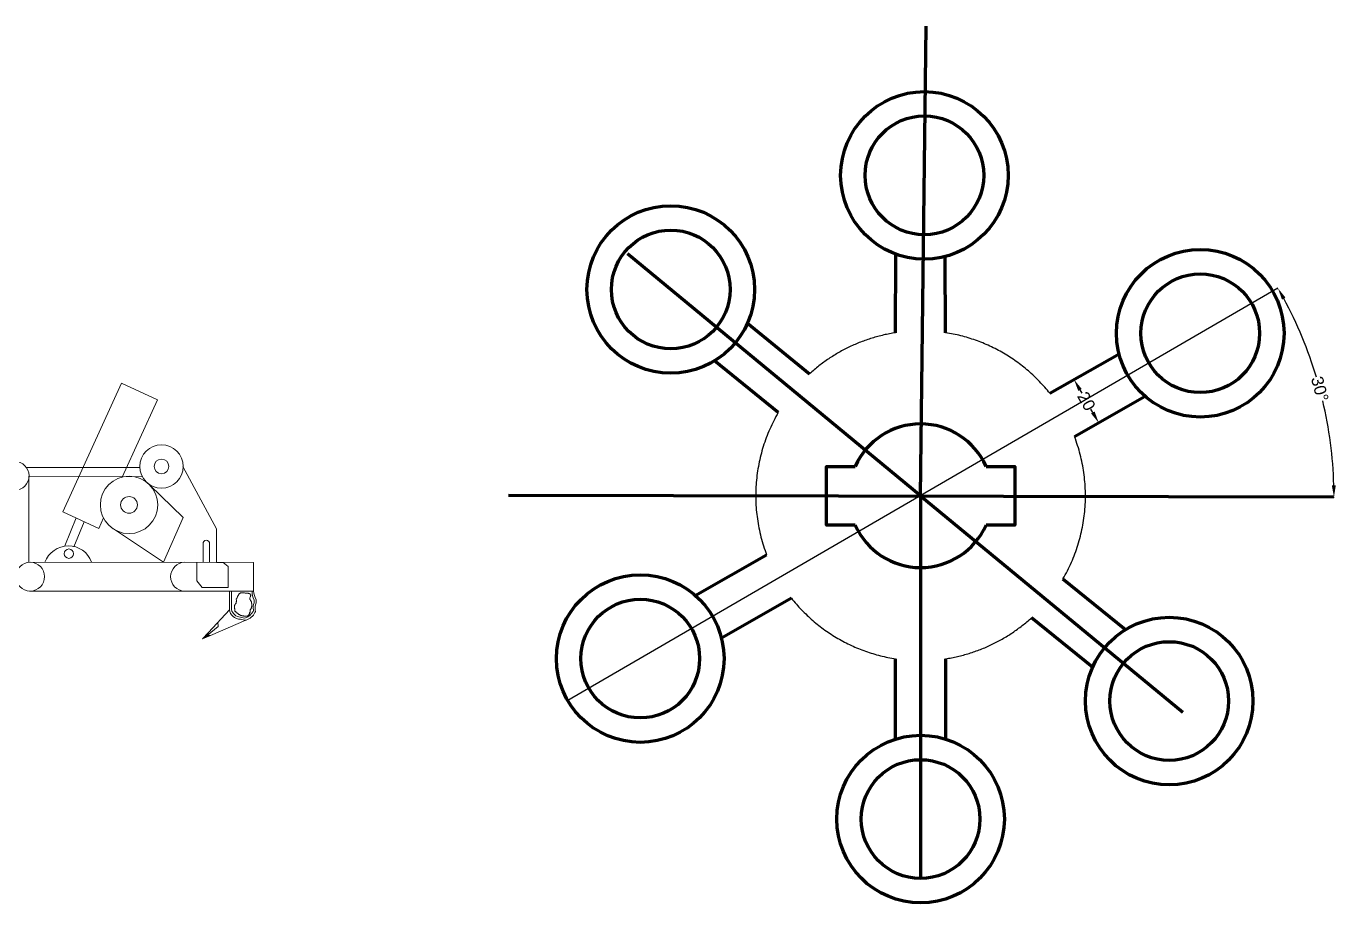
# Model space of a CAD drawing. Header units: millimetres. Extents: x -2088 to 6098, y -449 to 2483.
# Drawn here: x 3361 to 6098, y 652 to 2483 of the extents above; entities that cross this region are included whole.
import ezdxf

# ---------------------------------------------------------------- set-up
doc = ezdxf.new("R2010")
doc.units = ezdxf.units.MM
doc.header["$LTSCALE"] = 20000
doc.header["$MEASUREMENT"] = 0
doc.linetypes.add('CENTER', pattern=[2, 1.25, -0.25, 0.25, -0.25])
doc.linetypes.add('HIDDEN', pattern=[0.375, 0.25, -0.125])
doc.styles.get("Standard").update_dxf_attribs({"font": 'arial.ttf'})
doc.dimstyles.get("Standard").update_dxf_attribs({"dimtxt": 25, "dimasz": 25, "dimexe": 0.18, "dimexo": 1, "dimgap": 1, "dimtad": 0, "dimtoh": 1, "dimdec": 3, "dimdsep": 46, "dimtxsty": 'Standard', "dimcen": 0.09, "dimadec": 0, "dimazin": 0, "dimtfac": 1, "dimtdec": 3, "dimtofl": 0, "dimtmove": 0, "dimatfit": 3, "dimfxl": 1, "dimtolj": 1, "dimtzin": 0, "dimarcsym": 0})

# ---------------------------------------------------------------- blocks, each defined once
blk = doc.blocks.new('*D33')
at = {"color": 0, "linetype": 'ByBlock', "lineweight": -2, "transparency": 16777216}
for p, q in [((5975.3, 1934.7), (5977.5, 1936)), ((6094.3, 1499.1), (6094.7, 1499.1))]:
    blk.add_line(p, q, dxfattribs=at)
for start, end in [(16.7054, 28.4925), (1.5438, 13.3309)]:
    blk.add_arc((5228, 1500.7), 866.5, start, end, dxfattribs=at)
at = {"color": 0, "linetype": 'ByBlock', "lineweight": 211, "transparency": 16777216}
for points in [[(5985.9, 1912), (5993.2, 1916.1), (5977.3, 1935.9)], [(6098.4, 1524.1), (6090, 1524), (6094.5, 1499.1)]]:
    blk.add_solid(points, dxfattribs=at)
at = {"layer": 'Defpoints', "color": 0, "linetype": 'ByBlock', "lineweight": 211, "transparency": 16777216}
for p in [(5974.4, 1934.2), (6081.4, 1650.8), (4369.2, 1502.4), (5230.5, 1502.2), (6093.3, 1499.1)]:
    blk.add_point(p, dxfattribs=at)
at = {"color": 0, "linetype": 'ByBlock', "lineweight": 211, "transparency": 16777216, "insert": (6064.9, 1725.3), "char_height": 25, "attachment_point": 5, "rotation": 285.0182}
blk.add_mtext('\\A1;30°', dxfattribs=at)
blk = doc.blocks.new('*D34')
at = {"color": 0, "linetype": 'ByBlock', "lineweight": -2, "transparency": 16777216}
for p, q in [((5590.1, 1767.1), (5551.1, 1744.9)), ((5563.6, 1723.3), (5567.6, 1716.2)), ((5590.5, 1676), (5586.5, 1683.1)), ((5641.8, 1676.4), (5602.8, 1654.2))]:
    blk.add_line(p, q, dxfattribs=at)
at = {"color": 0, "linetype": 'ByBlock', "lineweight": 211, "transparency": 16777216}
for points in [[(5567.2, 1725.4), (5560, 1721.2), (5551.2, 1745)], [(5594.2, 1678.1), (5586.9, 1674), (5602.9, 1654.3)]]:
    blk.add_solid(points, dxfattribs=at)
at = {"layer": 'Defpoints', "color": 0, "linetype": 'ByBlock', "lineweight": 211, "transparency": 16777216}
for p in [(5590.9, 1767.6), (5642.6, 1676.9), (5602.9, 1654.3)]:
    blk.add_point(p, dxfattribs=at)
at = {"color": 0, "linetype": 'ByBlock', "lineweight": 211, "transparency": 16777216, "insert": (5577.1, 1699.7), "char_height": 25, "attachment_point": 5, "rotation": 299.6753}
blk.add_mtext('\\A1;20', dxfattribs=at)

msp = doc.modelspace()

# ---------------------------------------------------------------- hatches: boundary and pattern name
at = {"linetype": 'ByBlock', "lineweight": 0, "true_color": 0xffffff}
h = msp.add_hatch(color=7, dxfattribs=at)
h.dxf.hatch_style = 1
h.paths.add_polyline_path([(3729.5919, 1203.1606), (3745.9268, 1210.2676), (3739.5143, 1210.2676), (3741.8399, 1216.368)])

# ---------------------------------------------------------------- linework, layer by layer
at = {"color": 7, "linetype": 'ByBlock', "lineweight": 211, "true_color": 0xffffff}
for p, q in [((5230.4609, 1502.1541), (5242.0955, 2483.2807)), ((5230.4609, 1502.1541), (4617.8686, 2007.7136)), ((5178.2534, 1842.8046), (5178.4867, 2007.1617)), ((5282.6684, 1842.8046), (5282.0443, 2002.1175)), ((6093.2991, 1499.0643), (4369.191, 1502.3529)), ((5230.4609, 1502.1541), (5778.7842, 1049.6344)), ((5230.4609, 1502.1541), (5230.4609, 706.5392))]:
    msp.add_line(p, q, dxfattribs=at)
at = {"color": 7, "linetype": 'HIDDEN', "true_color": 0xffffff}
msp.add_line((5977.4677, 1935.9737), (4493.1645, 1073.9737), dxfattribs=at)
at = {"color": 3, "linetype": 'ByBlock', "lineweight": 0}
for p, q in [((3361.2838, 1560.9905), (3598.4421, 1561.3084)), ((3688.5592, 1563.0669), (3758.786, 1433.0148)), ((3366.6007, 1543.2806), (3366.5469, 1363.1559)), ((3366.6007, 1543.2806), (3604.0386, 1541.4461)), ((3619.149, 1524.4454), (3689.3479, 1456.6606)), ((3441.3921, 1397.4592), (3465.3476, 1455.7972)), ((3689.3479, 1456.6606), (3648.1755, 1363.05)), ((3482.2195, 1447.9821), (3460.7715, 1395.246)), ((3648.1755, 1363.05), (3539.1255, 1435.6353)), ((3758.786, 1433.0148), (3758.8025, 1362.9329)), ((3730.6231, 1404.38), (3732.4255, 1406.7957)), ((3730.6231, 1404.38), (3730.6231, 1363.0557)), ((3744.2677, 1404.38), (3742.3389, 1406.8457)), ((3744.2677, 1362.846), (3744.2677, 1404.38)), ((3369.2309, 1363.1863), (3836.3404, 1362.9363)), ((3717.8253, 1363.2039), (3717.8253, 1324.6631)), ((3758.8025, 1362.9838), (3772.7413, 1362.9444)), ((3772.7413, 1362.9444), (3783.4149, 1353.9937)), ((3783.4149, 1310.1648), (3783.4149, 1353.9937)), ((3836.3404, 1303.0506), (3836.3404, 1362.9363)), ((3717.8253, 1324.6631), (3728.5481, 1310.1648)), ((3367.5884, 1303.0576), (3836.3404, 1303.0506)), ((3728.5481, 1310.1648), (3783.4149, 1310.1648)), ((3785.7802, 1302.88), (3785.7382, 1264.3383)), ((3789.8299, 1303.1691), (3789.8206, 1264.402)), ((3800.5392, 1286.8348), (3799.665, 1285.8781)), ((3800.8914, 1287.4716), (3800.5392, 1286.8348)), ((3801.8745, 1289.1386), (3800.8914, 1287.4716)), ((3801.9835, 1289.8489), (3801.8745, 1289.1386)), ((3802.5791, 1290.4121), (3801.9643, 1289.9609)), ((3801.9643, 1289.9609), (3801.9835, 1289.8489)), ((3803.0019, 1291.9831), (3802.5376, 1291.3272)), ((3802.5376, 1291.3272), (3802.5791, 1290.4121)), ((3803.3189, 1292.1527), (3803.0019, 1291.9831)), ((3803.3733, 1292.5079), (3803.3189, 1292.1527)), ((3803.5591, 1292.7703), (3803.3733, 1292.5079)), ((3803.5752, 1293.3494), (3803.5399, 1292.8823)), ((3803.5399, 1292.8823), (3803.5591, 1292.7703)), ((3803.9466, 1293.8741), (3803.5752, 1293.3494)), ((3804.6351, 1294.5685), (3803.9466, 1293.8741)), ((3804.8016, 1294.9429), (3804.6351, 1294.5685)), ((3804.8753, 1295.1861), (3804.8016, 1294.9429)), ((3805.5445, 1295.9924), (3804.8753, 1295.1861)), ((3805.6374, 1296.1236), (3805.5445, 1295.9924)), ((3805.7111, 1296.3668), (3805.6374, 1296.1236)), ((3806.2299, 1297.3779), (3805.7111, 1296.3668)), ((3806.7518, 1297.6979), (3806.2299, 1297.3779)), ((3806.9375, 1297.9603), (3806.7518, 1297.6979)), ((3807.3857, 1298.0371), (3806.9375, 1297.9603)), ((3808.055, 1298.8435), (3807.3857, 1298.0371)), ((3809.1372, 1299.2595), (3808.055, 1298.8435)), ((3810.1458, 1299.4324), (3809.1372, 1299.2595)), ((3810.8181, 1299.5477), (3810.1458, 1299.4324)), ((3812.0892, 1299.535), (3810.8181, 1299.5477)), ((3816.1104, 1298.9563), (3812.0892, 1299.535)), ((3817.3622, 1299.0556), (3816.1104, 1298.9563)), ((3818.3739, 1298.5374), (3817.3622, 1299.0556)), ((3819.0847, 1298.4287), (3818.3739, 1298.5374)), ((3819.8883, 1298.4512), (3819.0847, 1298.4287)), ((3820.6727, 1298.5857), (3819.8883, 1298.4512)), ((3821.4571, 1298.7201), (3820.6727, 1298.5857)), ((3822.1871, 1298.4994), (3821.4571, 1298.7201)), ((3823.1412, 1298.3172), (3822.1871, 1298.4994)), ((3824.8796, 1298.2694), (3823.1412, 1298.3172)), ((3825.8337, 1298.0871), (3824.8796, 1298.2694)), ((3826.6757, 1297.8856), (3825.8337, 1298.0871)), ((3826.9382, 1297.7001), (3826.6757, 1297.8856)), ((3827.9307, 1297.2938), (3826.9382, 1297.7001)), ((3828.699, 1296.8492), (3827.9307, 1297.2938)), ((3827.9307, 1297.2938), (3827.9307, 1297.2938)), ((3828.0449, 1288.5527), (3828.2114, 1288.9271)), ((3828.1024, 1288.2168), (3828.0449, 1288.5527)), ((3828.2752, 1287.209), (3828.1024, 1288.2168)), ((3828.2114, 1288.9271), (3828.8422, 1289.9574)), ((3828.5569, 1286.9114), (3828.2752, 1287.209)), ((3828.6337, 1286.4635), (3828.5569, 1286.9114)), ((3828.6019, 1296.9008), (3828.5871, 1296.9053)), ((3828.644, 1296.901), (3828.6019, 1296.9008)), ((3828.6668, 1296.8909), (3828.644, 1296.901)), ((3828.6907, 1296.8739), (3828.6668, 1296.8909)), ((3828.7772, 1296.8607), (3828.6907, 1296.8739)), ((3828.784, 1296.8619), (3828.7772, 1296.8607)), ((3828.8591, 1296.8747), (3828.784, 1296.8619)), ((3828.8422, 1289.9574), (3828.9896, 1290.4438)), ((3828.8863, 1296.8794), (3828.8591, 1296.8747)), ((3828.9171, 1296.8636), (3828.8863, 1296.8794)), ((3828.9547, 1296.849), (3828.9171, 1296.8636)), ((3828.9855, 1296.8333), (3828.9547, 1296.849)), ((3828.9547, 1296.849), (3828.9547, 1296.849)), ((3829.0015, 1296.822), (3828.9855, 1296.8333)), ((3828.9896, 1290.4438), (3829.1561, 1290.8181)), ((3829.0356, 1296.8278), (3829.0015, 1296.822)), ((3829.0447, 1296.8154), (3829.0356, 1296.8278)), ((3829.0891, 1296.8019), (3829.0447, 1296.8154)), ((3829.0971, 1296.7963), (3829.0891, 1296.8019)), ((3829.1246, 1296.7589), (3829.0971, 1296.7963)), ((3829.1361, 1296.7328), (3829.1246, 1296.7589)), ((3829.1556, 1296.7011), (3829.1361, 1296.7328)), ((3829.1772, 1296.6978), (3829.1556, 1296.7011)), ((3829.1561, 1290.8181), (3829.4347, 1291.2117)), ((3829.1932, 1296.6865), (3829.1772, 1296.6978)), ((3829.3553, 1296.3853), (3829.1857, 1296.7021)), ((3829.8835, 1295.3231), (3829.3553, 1296.3853)), ((3829.4347, 1291.2117), (3829.5629, 1291.81)), ((3829.5245, 1292.034), (3829.7294, 1292.1844)), ((3829.5629, 1291.81), (3829.5245, 1292.034)), ((3829.7294, 1292.1844), (3829.8415, 1292.2036)), ((3829.8415, 1292.2036), (3829.9888, 1292.6899)), ((3830.1875, 1294.2225), (3829.8835, 1295.3231)), ((3829.9888, 1292.6899), (3830.1169, 1293.2883)), ((3830.1169, 1293.2883), (3830.4339, 1293.4579)), ((3830.4339, 1293.4579), (3830.1875, 1294.2225)), ((3785.8109, 1263.7836), (3741.8367, 1216.3671)), ((3796.3047, 1272.5069), (3796.0292, 1271.4222)), ((3796.0292, 1271.4222), (3796.0676, 1271.1982)), ((3796.0676, 1271.1982), (3796.4324, 1269.0706)), ((3797.0285, 1273.6684), (3796.3047, 1272.5069)), ((3796.4324, 1269.0706), (3796.4739, 1268.1555)), ((3796.4739, 1268.1555), (3796.4578, 1267.5764)), ((3796.4578, 1267.5764), (3796.4962, 1267.3524)), ((3796.4962, 1267.3524), (3796.5538, 1267.0165)), ((3796.5538, 1267.0165), (3796.6114, 1266.6806)), ((3796.6114, 1266.6806), (3796.7457, 1265.8967)), ((3796.8064, 1264.8697), (3796.7136, 1264.7385)), ((3796.7136, 1264.7385), (3796.752, 1264.5145)), ((3796.7457, 1265.8967), (3796.8993, 1265.0008)), ((3796.752, 1264.5145), (3796.7711, 1264.4025)), ((3796.7711, 1264.4025), (3796.9247, 1263.5067)), ((3796.8993, 1265.0008), (3796.8064, 1264.8697)), ((3796.8064, 1264.8697), (3796.8064, 1264.8697)), ((3796.9247, 1263.5067), (3796.947, 1262.7036)), ((3796.947, 1262.7036), (3797.0622, 1262.0317)), ((3797.2878, 1274.1739), (3797.0285, 1273.6684)), ((3797.0622, 1262.0317), (3797.1006, 1261.8077)), ((3797.1006, 1261.8077), (3797.139, 1261.5838)), ((3797.139, 1261.5838), (3797.1774, 1261.3598)), ((3797.1774, 1261.3598), (3797.235, 1261.0239)), ((3797.235, 1261.0239), (3797.235, 1261.0239)), ((3797.235, 1261.0239), (3797.2734, 1260.7999)), ((3797.2734, 1260.7999), (3797.5359, 1260.6144)), ((3797.733, 1274.9419), (3797.2878, 1274.1739)), ((3797.5359, 1260.6144), (3798.1921, 1260.1505)), ((3797.9187, 1275.2043), (3797.733, 1274.9419)), ((3798.3638, 1275.9722), (3797.9187, 1275.2043)), ((3798.1921, 1260.1505), (3798.8484, 1259.6866)), ((3798.4728, 1276.6825), (3798.2679, 1276.5321)), ((3798.2679, 1276.5321), (3798.3638, 1275.9722)), ((3798.8826, 1276.9833), (3798.4728, 1276.6825)), ((3798.8484, 1259.6866), (3799.6199, 1258.5509)), ((3799.1804, 1277.2649), (3798.8826, 1276.9833)), ((3798.8826, 1276.9833), (3798.8826, 1276.9833)), ((3799.4782, 1277.5465), (3799.1804, 1277.2649)), ((3799.5327, 1277.9016), (3799.4782, 1277.5465)), ((3799.8113, 1278.2952), (3799.5327, 1277.9016)), ((3799.665, 1285.8781), (3799.5529, 1285.8589)), ((3799.5529, 1285.8589), (3799.6105, 1285.5229)), ((3799.6105, 1285.5229), (3800.0043, 1285.2446)), ((3799.8466, 1278.7623), (3799.8113, 1278.2952)), ((3800.0131, 1279.1367), (3799.8466, 1278.7623)), ((3800.3783, 1281.0437), (3799.9332, 1280.2757)), ((3799.9332, 1280.2757), (3800.0131, 1279.1367)), ((3800.0043, 1285.2446), (3800.3083, 1284.144)), ((3800.3083, 1284.144), (3800.2922, 1283.5649)), ((3800.2922, 1283.5649), (3800.3114, 1283.4529)), ((3800.3114, 1283.4529), (3800.3529, 1282.5378)), ((3800.3529, 1282.5378), (3800.3176, 1282.0707)), ((3800.3176, 1282.0707), (3800.3944, 1281.6228)), ((3800.3944, 1281.6228), (3800.3783, 1281.0437)), ((3828.7297, 1285.9036), (3828.6337, 1286.4635)), ((3828.7873, 1285.5677), (3828.7297, 1285.9036)), ((3828.7842, 1261.36), (3829.3159, 1263.6414)), ((3828.9185, 1260.5762), (3828.7842, 1261.36)), ((3829.1649, 1284.7102), (3828.7873, 1285.5677)), ((3828.8511, 1258.9508), (3828.8672, 1259.5299)), ((3828.8672, 1259.5299), (3828.9601, 1259.6611)), ((3829.0529, 1259.7923), (3828.9185, 1260.5762)), ((3828.9601, 1259.6611), (3829.0529, 1259.7923)), ((3829.2225, 1284.3743), (3829.1649, 1284.7102)), ((3829.9011, 1283.1073), (3829.2225, 1284.3743)), ((3829.3159, 1263.6414), (3829.3896, 1263.8845)), ((3829.3896, 1263.8845), (3830.0781, 1264.5789)), ((3830.9896, 1282.1412), (3829.9011, 1283.1073)), ((3830.0781, 1264.5789), (3830.4111, 1265.3276)), ((3830.4111, 1265.3276), (3830.6513, 1265.9452)), ((3830.6513, 1265.9452), (3830.8915, 1266.5627)), ((3830.8915, 1266.5627), (3831.1509, 1267.0682)), ((3831.1976, 1281.6005), (3830.9896, 1282.1412)), ((3831.1509, 1267.0682), (3831.5961, 1267.8362)), ((3831.2552, 1281.2646), (3831.1976, 1281.6005)), ((3831.2744, 1281.1526), (3831.2552, 1281.2646)), ((3831.6874, 1280.7623), (3831.2744, 1281.1526)), ((3831.5961, 1267.8362), (3831.7434, 1268.3225)), ((3831.8217, 1279.9784), (3831.6874, 1280.7623)), ((3831.7434, 1268.3225), (3831.7948, 1269.3688)), ((3831.7948, 1269.3688), (3831.9613, 1269.7431)), ((3831.9561, 1279.1945), (3831.8217, 1279.9784)), ((3831.8632, 1279.0634), (3831.9561, 1279.1945)), ((3831.9016, 1278.8394), (3831.8632, 1279.0634)), ((3832.0168, 1278.1675), (3831.9016, 1278.8394)), ((3831.9613, 1269.7431), (3832.0894, 1270.3415)), ((3832.0936, 1277.7196), (3832.0168, 1278.1675)), ((3832.2373, 1274.8624), (3832.0676, 1275.1792)), ((3832.0894, 1270.3415), (3832.5538, 1270.9974)), ((3832.1512, 1277.3836), (3832.0936, 1277.7196)), ((3832.2088, 1277.0477), (3832.1512, 1277.3836)), ((3832.2664, 1276.7117), (3832.2088, 1277.0477)), ((3832.5766, 1274.2289), (3832.2373, 1274.8624)), ((3832.2565, 1274.7504), (3832.4806, 1274.7889)), ((3832.2565, 1274.7504), (3832.2565, 1274.7504)), ((3832.5481, 1276.4142), (3832.2664, 1276.7117)), ((3832.4806, 1274.7889), (3832.7047, 1274.8273)), ((3832.8298, 1276.1167), (3832.5481, 1276.4142)), ((3832.5538, 1270.9974), (3832.7333, 1272.642)), ((3832.5605, 1273.6498), (3832.6342, 1273.893)), ((3832.5989, 1273.4259), (3832.5605, 1273.6498)), ((3832.6342, 1273.893), (3832.5766, 1274.2289)), ((3832.7333, 1272.642), (3832.5989, 1273.4259)), ((3832.6342, 1273.893), (3832.6342, 1273.893)), ((3832.7047, 1274.8273), (3832.7561, 1275.8735)), ((3832.7561, 1275.8735), (3832.8298, 1276.1167)), ((3745.9235, 1210.2638), (3819.725, 1242.3228)), ((3761.577, 1238.0076), (3762.1985, 1228.5885)), ((3799.6199, 1258.5509), (3799.9976, 1257.6935)), ((3799.9976, 1257.6935), (3800.9708, 1257.3992)), ((3800.9708, 1257.3992), (3801.5887, 1257.1593)), ((3801.5887, 1257.1593), (3802.245, 1256.6954)), ((3802.245, 1256.6954), (3802.8629, 1256.4555)), ((3802.8629, 1256.4555), (3803.9705, 1255.3774)), ((3803.9705, 1255.3774), (3804.2331, 1255.1919)), ((3804.2331, 1255.1919), (3804.7036, 1254.4656)), ((3804.7036, 1254.4656), (3804.8924, 1254.0369)), ((3804.8924, 1254.0369), (3806.4452, 1253.7267)), ((3806.4452, 1253.7267), (3807.1944, 1253.3941)), ((3807.1944, 1253.3941), (3807.7578, 1252.799)), ((3807.7578, 1252.799), (3807.7578, 1252.799)), ((3807.7578, 1252.799), (3808.6382, 1252.3736)), ((3808.6382, 1252.3736), (3808.7694, 1252.2808)), ((3808.7694, 1252.2808), (3808.8078, 1252.0568)), ((3808.8078, 1252.0568), (3809.2945, 1251.9097)), ((3809.2945, 1251.9097), (3810.9401, 1251.7307)), ((3810.9401, 1251.7307), (3811.6508, 1251.622)), ((3811.6508, 1251.622), (3812.0062, 1251.5677)), ((3812.0062, 1251.5677), (3813.5398, 1251.3694)), ((3813.5398, 1251.3694), (3814.3818, 1251.168)), ((3814.3818, 1251.168), (3814.8876, 1250.9089)), ((3814.8876, 1250.9089), (3815.6176, 1250.6882)), ((3815.6176, 1250.6882), (3816.1042, 1250.5411)), ((3816.1042, 1250.5411), (3817.8619, 1250.3813)), ((3817.8619, 1250.3813), (3817.9932, 1250.2885)), ((3817.9932, 1250.2885), (3818.6847, 1250.2918)), ((3818.6847, 1250.2918), (3819.3571, 1250.407)), ((3819.3571, 1250.407), (3819.9174, 1250.5031)), ((3819.9174, 1250.5031), (3820.9643, 1250.452)), ((3820.9643, 1250.452), (3821.2076, 1250.3784)), ((3821.2076, 1250.3784), (3823.5801, 1250.6698)), ((3822.1778, 1250.7753), (3824.1949, 1251.121)), ((3823.5801, 1250.6698), (3822.1778, 1250.7753)), ((3824.1949, 1251.121), (3824.3998, 1251.2714)), ((3824.3998, 1251.2714), (3824.4351, 1251.7386)), ((3824.4351, 1251.7386), (3825.4213, 1252.7145)), ((3825.4213, 1252.7145), (3825.7575, 1252.7722)), ((3825.7575, 1252.7722), (3826.5036, 1253.1306)), ((3826.5036, 1253.1306), (3826.9871, 1253.6746)), ((3826.9871, 1253.6746), (3827.0224, 1254.1417)), ((3826.9871, 1253.6746), (3826.9871, 1253.6746)), ((3827.0224, 1254.1417), (3827.0768, 1254.4969)), ((3827.0768, 1254.4969), (3827.4835, 1255.4888)), ((3827.3653, 1256.8517), (3827.6055, 1257.4693)), ((3827.538, 1255.8439), (3827.3653, 1256.8517)), ((3827.4835, 1255.4888), (3827.538, 1255.8439)), ((3827.6055, 1257.4693), (3828.8703, 1258.8388)), ((3828.8703, 1258.8388), (3828.8511, 1258.9508)), ((3828.8511, 1258.9508), (3828.8511, 1258.9508)), ((3762.1985, 1228.5885), (3739.5143, 1210.2676))]:
    msp.add_line(p, q, dxfattribs=at)
at = {"color": 7, "linetype": 'ByBlock', "lineweight": 0, "true_color": 0xffffff}
for p, q in [((3741.8367, 1216.3671), (3729.5919, 1203.1606)), ((3729.5919, 1203.1606), (3745.9235, 1210.2638)), ((3739.5143, 1210.2676), (3741.8367, 1216.3671)), ((3739.5143, 1210.2676), (3745.923, 1210.2661))]:
    msp.add_line(p, q, dxfattribs=at)
at = {"color": 7, "linetype": 'ByBlock', "lineweight": 211, "true_color": 0xffffff}
for points in [[(4868.3554, 1862.4929), (4998.5549, 1757.0815)], [(4932.8527, 1675.9291), (4799.4782, 1783.791)], [(5500.5862, 1716.1651), (5646.8398, 1799.5032)], [(5698.534, 1708.7827), (5552.2805, 1625.4446)], [(5093.5967, 1440.7685), (5033.5967, 1440.7685), (5033.5967, 1563.5396), (5093.5967, 1563.5396)], [(5367.3251, 1563.5396), (5427.3251, 1563.5396), (5427.3251, 1440.7685), (5367.3251, 1440.7685)], [(4759.532, 1293.8667), (4908.6413, 1378.8635)], [(5528.0691, 1328.3791), (5658.8263, 1222.5161)], [(4960.3356, 1288.1431), (4814.226, 1204.887)], [(5590.0483, 1143.8539), (5462.3669, 1247.2266)], [(5178.2534, 993.7289), (5178.2534, 1161.5035)], [(5282.6684, 1161.5035), (5282.6684, 993.7289)]]:
    msp.add_lwpolyline(points, dxfattribs=at)
at = {"color": 3, "linetype": 'ByBlock', "lineweight": 0}
msp.add_lwpolyline([(3522.4971, 1455.8612), (3512.4942, 1433.9332), (3437.6266, 1468.6814), (3560.2614, 1737.5177), (3635.129, 1702.7695), (3561.3674, 1541.0715)], dxfattribs=at)
at = {"color": 7, "linetype": 'ByBlock', "lineweight": 211, "true_color": 0xffffff}
for centre, radius in [((5238.3999, 2171.6399), 175.0505), ((5238.3999, 2171.6399), 124.0259), ((4708.2038, 1933.1619), 175.0505), ((4708.2038, 1933.1619), 124.0259), ((5815.0399, 1841.6447), 175.0505), ((5815.0399, 1841.6447), 124.0259), ((4644.5398, 1161.8839), 175.0505), ((4644.5398, 1161.8839), 124.0259), ((5750.2127, 1073.2138), 175.0505), ((5750.2127, 1073.2138), 124.0259), ((5230.4609, 826.6449), 175.0505), ((5230.4609, 826.6449), 124.0259)]:
    msp.add_circle(centre, radius, dxfattribs=at)
at = {"color": 3, "linetype": 'ByBlock', "lineweight": 0}
for centre, radius in [((3643.7182, 1563.343), 45.4097), ((3336.7424, 1543.6807), 30.0597), ((3643.7182, 1563.343), 15.3174), ((3575.8957, 1482.9733), 59.8872), ((3575.8957, 1482.9733), 17.5136), ((3450.2907, 1381.1103), 9.7846), ((3369.327, 1333.1503), 30.0971)]:
    msp.add_circle(centre, radius, dxfattribs=at)
at = {"color": 7, "linetype": 'CENTER', "lineweight": -2, "true_color": 0xffffff}
for start, end in [(98.7132552, 132.2926088), (38.3885751, 81.2867448), (149.7191192, 200.9620647), (329.7191185, 20.9620647), (218.3885751, 261.2867448), (278.7132552, 312.2926081)]:
    msp.add_arc((5230.4609, 1502.1541), 344.6279, start, end, dxfattribs=at)
at = {"color": 7, "linetype": 'ByBlock', "lineweight": 211, "true_color": 0xffffff}
for start, end in [(24.1569041, 155.8430959), (204.1569041, 335.8430959)]:
    msp.add_arc((5230.4609, 1502.1541), 150, start, end, dxfattribs=at)
at = {"color": 3, "linetype": 'ByBlock', "lineweight": 0}
for centre, radius, start, end in [((3448.9624, 1345.7128), 51.8115, 20.1045401, 160.3126643), ((3692.7747, 1333.0317), 29.9903, 90.9270128, 268.5455409), ((3882.4997, 1304.0373), 49.5293, 181.142945, 203.8836982), ((3884.3832, 1306.684), 48.18, 184.3248872, 206.964867), ((3808.4279, 1267.0308), 22.8489, 186.7672097, 270.5074516), ((3811.0872, 1270.3361), 22.0789, 195.590808, 263.9765885), ((3807.1369, 1277.8063), 33.3394, 291.71086, 327.7524123), ((3869.0643, 1267.7875), 33.5394, 161.1936431, 187.3119229), ((3873.037, 1267.2867), 33.5394, 161.1936431, 187.3119229), ((3812.5961, 1270.5819), 29.1853, 285.7694884, 335.0227126)]:
    msp.add_arc(centre, radius, start, end, dxfattribs=at)
for points in [[(3732.4255, 1406.7957), (3734.9064, 1410.3388), (3739.4909, 1410.4007), (3742.3389, 1406.8457)], [(3835.7976, 1263.5189), (3835.9475, 1262.351), (3835.8989, 1261.0501), (3835.3337, 1260.0171)], [(3837.2116, 1283.9838), (3837.6905, 1282.2538), (3837.8935, 1280.2991), (3837.3154, 1278.5996)], [(3839.7704, 1263.0182), (3840.3322, 1260.7704), (3839.7502, 1258.6303), (3839.0519, 1258.2581)], [(3841.4411, 1284.837), (3842.0243, 1282.6674), (3842.1878, 1280.0087), (3841.2882, 1278.0989)], [(3808.6303, 1244.1827), (3812.6356, 1244.2182), (3816.673, 1241.4064), (3820.5277, 1242.495)], [(3808.7703, 1248.379), (3812.3541, 1248.0009), (3816.1219, 1245.4989), (3819.4699, 1246.8319)]]:
    msp.add_open_spline(points, degree=3, dxfattribs=at)

# ---------------------------------------------------------------- dimensions: what is measured, and where the dimension line sits
at = {"color": 7, "linetype": 'ByBlock', "lineweight": 211, "true_color": 0xffffff}
dim = msp.add_angular_dim_2l(base=(6081.4073, 1650.8231), line1=((6093.2991, 1499.0643), (4369.191, 1502.3529)), line2=((5230.4609, 1502.1541), (5974.4426, 1934.2169)), dimstyle='Standard', dxfattribs=at)
dim.commit()
dim.dimension.update_dxf_attribs({"geometry": '*D33', "text_midpoint": (6064.9107, 1725.2534)})
dim = msp.add_aligned_dim(p1=(5590.9293, 1767.6443), p2=(5642.6235, 1676.9238), distance=-45.6971, text='20', dimstyle='Standard', dxfattribs=at)
dim.commit()
dim.dimension.update_dxf_attribs({"geometry": '*D34', "text_midpoint": (5577.0727, 1699.6601)})

doc.saveas('drawing.dxf')
